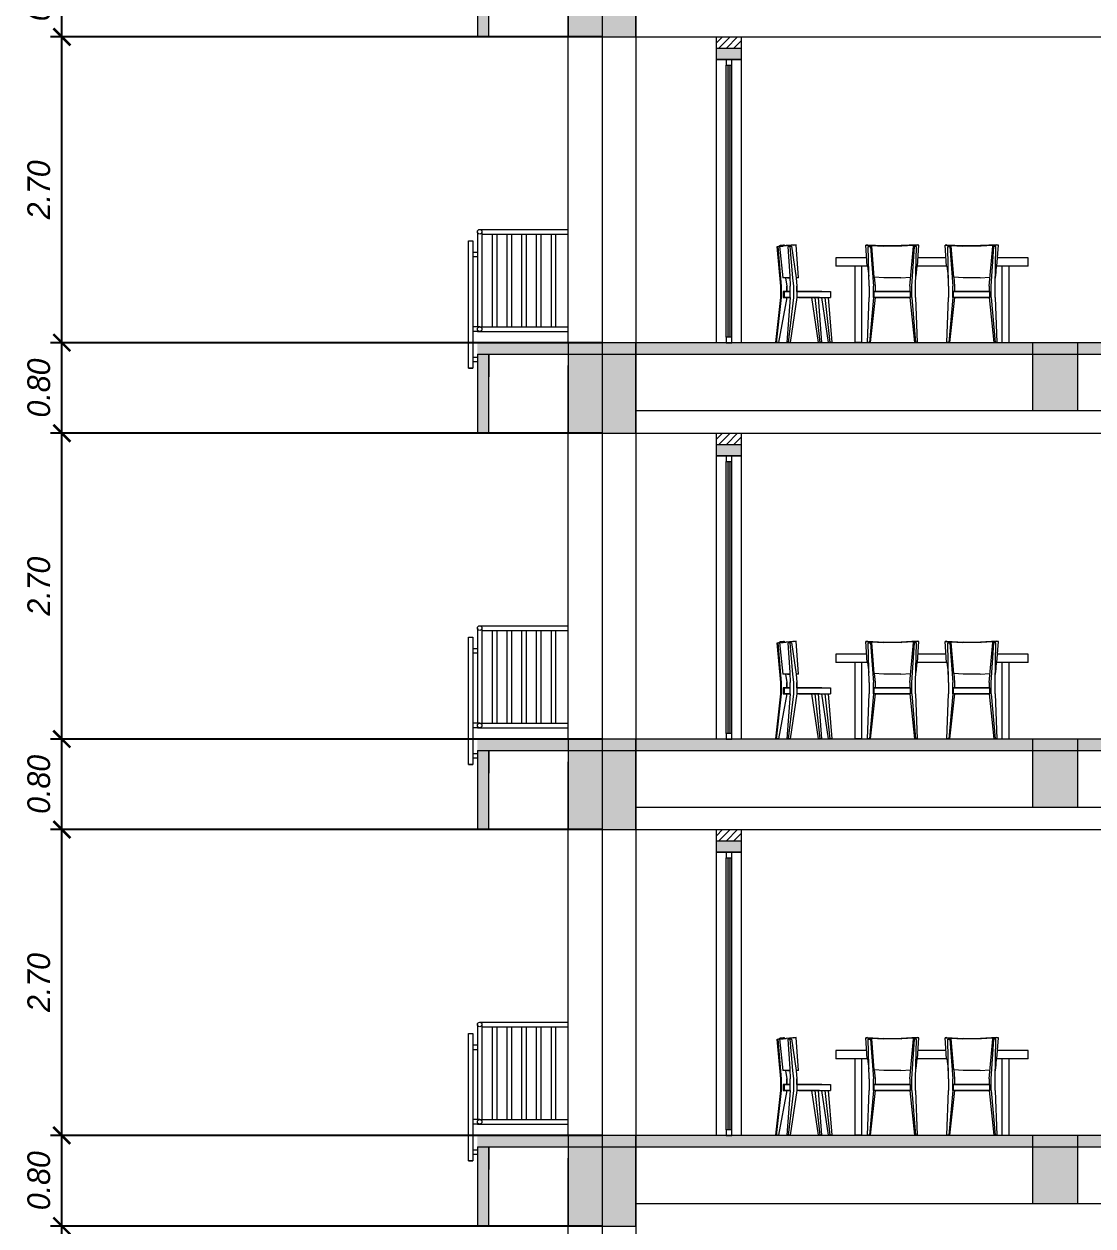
# Model space of a CAD drawing. Header units: millimetres. Extents: x 485872 to 486142, y -52344 to -52207.
# Drawn here: x 486053.66 to 486063.09, y -52324.68 to -52314.06 of the extents above; entities that cross this region are included whole.
import ezdxf

# ---------------------------------------------------------------- set-up
doc = ezdxf.new("R2010")
doc.units = ezdxf.units.MM
doc.header["$LTSCALE"] = 15
doc.header["$PDMODE"] = 2
doc.header["$PDSIZE"] = -10
doc.linetypes.add('DASHDOTX2', pattern=[50.8, 25.4, -12.7, 0, -12.7])
doc.layers.add('Akira01', color=7, linetype='Continuous')
doc.styles.get("Standard").update_dxf_attribs({"font": ''})
doc.styles.get('Standard').set_extended_font_data('Flux Architect', italic=True)
doc.dimstyles.get("Standard").update_dxf_attribs({"dimtxt": 0.2, "dimasz": 0.15, "dimexe": 0.1, "dimexo": 0.3, "dimgap": 0.1, "dimtad": 1, "dimzin": 0, "dimdsep": 46, "dimtxsty": 'Standard', "dimblk": 'ARCHTICK', "dimcen": 0.09, "dimdle": 0.1, "dimclrd": 4, "dimclrt": 2, "dimadec": 0, "dimazin": 0, "dimtfac": 1, "dimtofl": 0, "dimtmove": 0, "dimatfit": 3, "dimfxl": 1, "dimtfillclr": 1, "dimtolj": 1, "dimtzin": 0, "dimarcsym": 1})

# ---------------------------------------------------------------- blocks, each defined once
blk = doc.blocks.new('dinning table')
at = {"linetype": 'Continuous', "lineweight": 13}
for points in [[(660952, -67087), (660922, -67087)], [(661041, -67087), (661011, -67087)], [(661307, -67087), (661247, -67087)], [(662547, -67087), (662607, -67087)]]:
    blk.add_lwpolyline(points, dxfattribs=at)
at = {"layer": 'Akira01', "lineweight": 13}
for p, q in [((660573, -66234), (660588, -66227)), ((660588, -66227), (660617, -66223)), ((660603, -66231), (660617, -66223)), ((660703, -66227), (660614, -66234)), ((660617, -66223), (660621, -66223)), ((660621, -66223), (660621, -66231)), ((660726, -66223), (660640, -66231)), ((660703, -66227), (660726, -66223)), ((660748, -66514), (660726, -66223)), ((661357, -66223), (661342, -66227)), ((661342, -66227), (661495, -66234)), ((661355, -66413), (661342, -66227)), ((661357, -66223), (661502, -66231)), ((661651, -66231), (661793, -66223)), ((661797, -66223), (661655, -66231)), ((661811, -66227), (661659, -66234)), ((661793, -66223), (661793, -66223)), ((661811, -66227), (661797, -66223)), ((661798, -66413), (661811, -66227)), ((662058, -66223), (662043, -66227)), ((662043, -66227), (662196, -66234)), ((662056, -66413), (662043, -66227)), ((662058, -66223), (662203, -66231)), ((662352, -66231), (662494, -66223)), ((662498, -66223), (662356, -66231)), ((662513, -66227), (662360, -66234)), ((662494, -66223), (662494, -66223)), ((662513, -66227), (662498, -66223)), ((662499, -66413), (662513, -66227)), ((660561, -66238), (660573, -66234)), ((660591, -66589), (660561, -66238)), ((660561, -66238), (660568, -66238)), ((660568, -66238), (660579, -66234)), ((660598, -66589), (660568, -66238)), ((660573, -66234), (660614, -66234)), ((660579, -66234), (660611, -66514)), ((660603, -66231), (660640, -66231)), ((660655, -66238), (660670, -66234)), ((660655, -66238), (660670, -66499)), ((660670, -66238), (660655, -66238)), ((660670, -66234), (660685, -66234)), ((660670, -66238), (660685, -66234)), ((660670, -66238), (660696, -66514)), ((660685, -66234), (660726, -66514)), ((661375, -66234), (661364, -66238)), ((661364, -66238), (661383, -66238)), ((661371, -66589), (661364, -66238)), ((661394, -66234), (661375, -66234)), ((661383, -66238), (661394, -66234)), ((661383, -66238), (661409, -66589)), ((661417, -66510), (661394, -66234)), ((661502, -66231), (661495, -66234)), ((661659, -66234), (661495, -66234)), ((661502, -66231), (661655, -66231)), ((661655, -66231), (661659, -66234)), ((661730, -66589), (661763, -66234)), ((661748, -66589), (661771, -66238)), ((661763, -66234), (661771, -66238)), ((661782, -66234), (661763, -66234)), ((661789, -66238), (661771, -66238)), ((661789, -66238), (661782, -66234)), ((661782, -66589), (661789, -66238)), ((662076, -66234), (662065, -66238)), ((662065, -66238), (662084, -66238)), ((662073, -66589), (662065, -66238)), ((662095, -66234), (662076, -66234)), ((662084, -66238), (662095, -66234)), ((662084, -66238), (662110, -66589)), ((662118, -66510), (662095, -66234)), ((662203, -66231), (662196, -66234)), ((662360, -66234), (662196, -66234)), ((662203, -66231), (662356, -66231)), ((662356, -66231), (662360, -66234)), ((662431, -66589), (662464, -66234)), ((662449, -66589), (662472, -66238)), ((662464, -66234), (662472, -66238)), ((662483, -66234), (662464, -66234)), ((662490, -66238), (662472, -66238)), ((662490, -66238), (662483, -66234)), ((662483, -66589), (662490, -66238)), ((661078, -66337), (661078, -66412)), ((661349, -66337), (661078, -66337)), ((661355, -66412), (661078, -66412)), ((661247, -67087), (661247, -66412)), ((661307, -67087), (661307, -66412)), ((661357, -66413), (661368, -66499)), ((661793, -66413), (661785, -66499)), ((662056, -66412), (661798, -66412)), ((662051, -66337), (661804, -66337)), ((662058, -66413), (662069, -66499)), ((662494, -66413), (662487, -66499)), ((662777, -66412), (662500, -66412)), ((662777, -66337), (662505, -66337)), ((662547, -67087), (662547, -66412)), ((662607, -67087), (662607, -66412)), ((662777, -66412), (662777, -66337)), ((660647, -66514), (660611, -66514)), ((660632, -66514), (660644, -66589)), ((660632, -66514), (660644, -66589)), ((660651, -66514), (660647, -66514)), ((660670, -66514), (660647, -66514)), ((660655, -66514), (660651, -66514)), ((660651, -66514), (660670, -66514)), ((660670, -66499), (660673, -66589)), ((660696, -66514), (660703, -66589)), ((660726, -66514), (660733, -66589)), ((660748, -66514), (660726, -66514)), ((661368, -66518), (661368, -66499)), ((661502, -66514), (661417, -66510)), ((661427, -66589), (661420, -66510)), ((661651, -66514), (661502, -66514)), ((661651, -66514), (661737, -66510)), ((661785, -66518), (661785, -66499)), ((661785, -66510), (661786, -66510)), ((662069, -66518), (662069, -66499)), ((662203, -66514), (662118, -66510)), ((662129, -66589), (662121, -66510)), ((662352, -66514), (662203, -66514)), ((662352, -66514), (662438, -66510)), ((662487, -66518), (662487, -66499)), ((662487, -66510), (662487, -66510)), ((660591, -66690), (660591, -66589)), ((660598, -66690), (660598, -66589)), ((660647, -66637), (660614, -66637)), ((660614, -66637), (660647, -66637)), ((660614, -66637), (660614, -66690)), ((660620, -66637), (660620, -66690)), ((660644, -66589), (660643, -66589)), ((660644, -66589), (660644, -66637)), ((660644, -66637), (660644, -66589)), ((660673, -66637), (660647, -66637)), ((660647, -66637), (660673, -66637)), ((660673, -66690), (660673, -66589)), ((660703, -66589), (660703, -66690)), ((660733, -66637), (660733, -66589)), ((660733, -66589), (660733, -66690)), ((660752, -66637), (660733, -66637)), ((660733, -66637), (660752, -66637)), ((660955, -66637), (660752, -66637)), ((660752, -66637), (661030, -66637)), ((661030, -66637), (661030, -66690)), ((661371, -66589), (661371, -66690)), ((661371, -66637), (661371, -66690)), ((661371, -66637), (661372, -66637)), ((661409, -66690), (661409, -66589)), ((661409, -66589), (661409, -66589)), ((661416, -66690), (661416, -66637)), ((661424, -66637), (661416, -66637)), ((661416, -66637), (661424, -66637)), ((661502, -66637), (661424, -66637)), ((661424, -66637), (661502, -66637)), ((661427, -66637), (661427, -66589)), ((661651, -66637), (661502, -66637)), ((661502, -66637), (661651, -66637)), ((661730, -66637), (661651, -66637)), ((661651, -66637), (661730, -66637)), ((661730, -66589), (661730, -66637)), ((661737, -66637), (661730, -66637)), ((661737, -66637), (661730, -66637)), ((661737, -66690), (661737, -66637)), ((661748, -66690), (661748, -66589)), ((661782, -66690), (661782, -66589)), ((662073, -66589), (662073, -66690)), ((662073, -66637), (662073, -66690)), ((662073, -66637), (662073, -66637)), ((662110, -66690), (662110, -66589)), ((662110, -66589), (662110, -66589)), ((662117, -66690), (662117, -66637)), ((662125, -66637), (662117, -66637)), ((662117, -66637), (662125, -66637)), ((662203, -66637), (662125, -66637)), ((662125, -66637), (662203, -66637)), ((662129, -66637), (662129, -66589)), ((662352, -66637), (662203, -66637)), ((662203, -66637), (662352, -66637)), ((662431, -66637), (662352, -66637)), ((662352, -66637), (662431, -66637)), ((662431, -66589), (662431, -66637)), ((662438, -66637), (662431, -66637)), ((662438, -66637), (662431, -66637)), ((662438, -66690), (662438, -66637)), ((662449, -66690), (662449, -66589)), ((662483, -66690), (662483, -66589)), ((660547, -67087), (660591, -66690)), ((660554, -67088), (660598, -66690)), ((660644, -66690), (660571, -67087)), ((660647, -66690), (660614, -66690)), ((660614, -66690), (660647, -66690)), ((660620, -66690), (660620, -66690)), ((660673, -66690), (660644, -67087)), ((660673, -66690), (660647, -66690)), ((660647, -66690), (660673, -66690)), ((660703, -66690), (660658, -67087)), ((660733, -66690), (660673, -67087)), ((660752, -66690), (660733, -66690)), ((660752, -66690), (660733, -66690)), ((660933, -66690), (660752, -66690)), ((660752, -66690), (661030, -66690)), ((660862, -66690), (660922, -67087)), ((660892, -66690), (660937, -67087)), ((660922, -66690), (660952, -67087)), ((660951, -66690), (661011, -67087)), ((660981, -66690), (661026, -67087)), ((661011, -66690), (661041, -67087)), ((661357, -67087), (661371, -66690)), ((661371, -66690), (661372, -66690)), ((661409, -66690), (661375, -67087)), ((661383, -67087), (661427, -66690)), ((661424, -66690), (661416, -66690)), ((661502, -66690), (661424, -66690)), ((661424, -66690), (661502, -66690)), ((661651, -66690), (661502, -66690)), ((661502, -66690), (661651, -66690)), ((661730, -66690), (661651, -66690)), ((661651, -66690), (661730, -66690)), ((661730, -66690), (661771, -67087)), ((661737, -66690), (661730, -66690)), ((661748, -66690), (661782, -67087)), ((661782, -66690), (661797, -67087)), ((662058, -67087), (662073, -66690)), ((662073, -66690), (662073, -66690)), ((662110, -66690), (662076, -67087)), ((662084, -67087), (662129, -66690)), ((662125, -66690), (662117, -66690)), ((662203, -66690), (662125, -66690)), ((662125, -66690), (662203, -66690)), ((662352, -66690), (662203, -66690)), ((662203, -66690), (662352, -66690)), ((662431, -66690), (662352, -66690)), ((662352, -66690), (662431, -66690)), ((662431, -66690), (662472, -67087)), ((662438, -66690), (662431, -66690)), ((662449, -66690), (662483, -67087)), ((662483, -66690), (662498, -67087)), ((660547, -67087), (660565, -67087)), ((660565, -67087), (660547, -67087)), ((660565, -67087), (660569, -67087)), ((660565, -67087), (660569, -67087)), ((660569, -67087), (660573, -67087)), ((660573, -67087), (660569, -67087)), ((660658, -67087), (660644, -67087)), ((660658, -67087), (660644, -67087)), ((660658, -67087), (660673, -67087)), ((660673, -67087), (660658, -67087)), ((660673, -67087), (660673, -67087)), ((660673, -67087), (660673, -67087)), ((661375, -67087), (661357, -67087)), ((661357, -67087), (661375, -67087)), ((661375, -67087), (661383, -67087)), ((661375, -67087), (661375, -67087)), ((661375, -67087), (661383, -67087)), ((661782, -67087), (661771, -67087)), ((661782, -67087), (661771, -67087)), ((661782, -67087), (661797, -67087)), ((661797, -67087), (661782, -67087)), ((662076, -67087), (662058, -67087)), ((662058, -67087), (662076, -67087)), ((662076, -67087), (662084, -67087)), ((662076, -67087), (662076, -67087)), ((662076, -67087), (662084, -67087)), ((662483, -67087), (662472, -67087)), ((662483, -67087), (662472, -67087)), ((662483, -67087), (662498, -67087)), ((662498, -67087), (662483, -67087))]:
    blk.add_line(p, q, dxfattribs=at)
blk = doc.blocks.new('_ArchTick')
at = {"color": 0, "const_width": 0.15}
blk.add_lwpolyline([(-0.5, -0.5), (0.5, 0.5)], dxfattribs=at)
blk = doc.blocks.new('*D155')
at = {"color": 4, "linetype": 'Continuous', "lineweight": -2, "transparency": 16777216}
blk.add_line((486053.991, -52327.477), (486053.991, -52324.577), dxfattribs=at)
at = {"color": 0, "linetype": 'Continuous', "lineweight": -2, "transparency": 16777216}
for p, q in [((486058.76, -52324.677), (486053.891, -52324.677)), ((486058.76, -52327.377), (486053.891, -52327.377))]:
    blk.add_line(p, q, dxfattribs=at)
at = {"layer": 'Defpoints', "color": 0, "linetype": 'Continuous', "lineweight": 13, "transparency": 16777216}
for p in [(486053.991, -52324.677), (486059.06, -52324.677), (486059.06, -52327.377)]:
    blk.add_point(p, dxfattribs=at)
at = {"color": 4, "linetype": 'Continuous', "lineweight": -2, "transparency": 16777216, "xscale": 0.15, "yscale": 0.15, "zscale": 0.15}
for p, rotation in [((486053.991, -52324.677), 90), ((486053.991, -52327.377), 270)]:
    blk.add_blockref('_ArchTick', p, dxfattribs=dict(at, rotation=rotation))
at = {"color": 2, "linetype": 'Continuous', "lineweight": 13, "transparency": 16777216, "insert": (486053.788, -52326.027), "char_height": 0.2, "attachment_point": 5, "rotation": 90}
blk.add_mtext('\\A1;2.70', dxfattribs=at)
blk = doc.blocks.new('*D156')
at = {"color": 0, "linetype": 'Continuous', "lineweight": -2, "transparency": 16777216}
for p, q in [((486058.76, -52323.877), (486053.891, -52323.877)), ((486058.76, -52324.677), (486053.891, -52324.677))]:
    blk.add_line(p, q, dxfattribs=at)
at = {"color": 4, "linetype": 'Continuous', "lineweight": -2, "transparency": 16777216}
blk.add_line((486053.991, -52324.777), (486053.991, -52323.777), dxfattribs=at)
at = {"layer": 'Defpoints', "color": 0, "linetype": 'Continuous', "lineweight": 13, "transparency": 16777216}
for p in [(486053.991, -52323.877), (486059.06, -52323.877), (486059.06, -52324.677)]:
    blk.add_point(p, dxfattribs=at)
at = {"color": 4, "linetype": 'Continuous', "lineweight": -2, "transparency": 16777216, "xscale": 0.15, "yscale": 0.15, "zscale": 0.15}
for p, rotation in [((486053.991, -52323.877), 90), ((486053.991, -52324.677), 270)]:
    blk.add_blockref('_ArchTick', p, dxfattribs=dict(at, rotation=rotation))
at = {"color": 2, "linetype": 'Continuous', "lineweight": 13, "transparency": 16777216, "insert": (486053.788, -52324.277), "char_height": 0.2, "attachment_point": 5, "rotation": 90}
blk.add_mtext('\\A1;0.80', dxfattribs=at)
blk = doc.blocks.new('*D157')
at = {"color": 4, "linetype": 'Continuous', "lineweight": -2, "transparency": 16777216}
blk.add_line((486053.991, -52323.977), (486053.991, -52321.077), dxfattribs=at)
at = {"color": 0, "linetype": 'Continuous', "lineweight": -2, "transparency": 16777216}
for p, q in [((486058.76, -52321.177), (486053.891, -52321.177)), ((486058.76, -52323.877), (486053.891, -52323.877))]:
    blk.add_line(p, q, dxfattribs=at)
at = {"layer": 'Defpoints', "color": 0, "linetype": 'Continuous', "lineweight": 13, "transparency": 16777216}
for p in [(486053.991, -52321.177), (486059.06, -52321.177), (486059.06, -52323.877)]:
    blk.add_point(p, dxfattribs=at)
at = {"color": 4, "linetype": 'Continuous', "lineweight": -2, "transparency": 16777216, "xscale": 0.15, "yscale": 0.15, "zscale": 0.15}
for p, rotation in [((486053.991, -52321.177), 90), ((486053.991, -52323.877), 270)]:
    blk.add_blockref('_ArchTick', p, dxfattribs=dict(at, rotation=rotation))
at = {"color": 2, "linetype": 'Continuous', "lineweight": 13, "transparency": 16777216, "insert": (486053.788, -52322.527), "char_height": 0.2, "attachment_point": 5, "rotation": 90}
blk.add_mtext('\\A1;2.70', dxfattribs=at)
blk = doc.blocks.new('*D158')
at = {"color": 0, "linetype": 'Continuous', "lineweight": -2, "transparency": 16777216}
for p, q in [((486058.76, -52320.377), (486053.891, -52320.377)), ((486058.76, -52321.177), (486053.891, -52321.177))]:
    blk.add_line(p, q, dxfattribs=at)
at = {"color": 4, "linetype": 'Continuous', "lineweight": -2, "transparency": 16777216}
blk.add_line((486053.991, -52321.277), (486053.991, -52320.277), dxfattribs=at)
at = {"layer": 'Defpoints', "color": 0, "linetype": 'Continuous', "lineweight": 13, "transparency": 16777216}
for p in [(486053.991, -52320.377), (486059.06, -52320.377), (486059.06, -52321.177)]:
    blk.add_point(p, dxfattribs=at)
at = {"color": 4, "linetype": 'Continuous', "lineweight": -2, "transparency": 16777216, "xscale": 0.15, "yscale": 0.15, "zscale": 0.15}
for p, rotation in [((486053.991, -52320.377), 90), ((486053.991, -52321.177), 270)]:
    blk.add_blockref('_ArchTick', p, dxfattribs=dict(at, rotation=rotation))
at = {"color": 2, "linetype": 'Continuous', "lineweight": 13, "transparency": 16777216, "insert": (486053.788, -52320.777), "char_height": 0.2, "attachment_point": 5, "rotation": 90}
blk.add_mtext('\\A1;0.80', dxfattribs=at)
blk = doc.blocks.new('*D159')
at = {"color": 4, "linetype": 'Continuous', "lineweight": -2, "transparency": 16777216}
blk.add_line((486053.991, -52320.477), (486053.991, -52317.577), dxfattribs=at)
at = {"color": 0, "linetype": 'Continuous', "lineweight": -2, "transparency": 16777216}
for p, q in [((486058.76, -52317.677), (486053.891, -52317.677)), ((486058.76, -52320.377), (486053.891, -52320.377))]:
    blk.add_line(p, q, dxfattribs=at)
at = {"layer": 'Defpoints', "color": 0, "linetype": 'Continuous', "lineweight": 13, "transparency": 16777216}
for p in [(486053.991, -52317.677), (486059.06, -52317.677), (486059.06, -52320.377)]:
    blk.add_point(p, dxfattribs=at)
at = {"color": 4, "linetype": 'Continuous', "lineweight": -2, "transparency": 16777216, "xscale": 0.15, "yscale": 0.15, "zscale": 0.15}
for p, rotation in [((486053.991, -52317.677), 90), ((486053.991, -52320.377), 270)]:
    blk.add_blockref('_ArchTick', p, dxfattribs=dict(at, rotation=rotation))
at = {"color": 2, "linetype": 'Continuous', "lineweight": 13, "transparency": 16777216, "insert": (486053.788, -52319.027), "char_height": 0.2, "attachment_point": 5, "rotation": 90}
blk.add_mtext('\\A1;2.70', dxfattribs=at)
blk = doc.blocks.new('*D160')
at = {"color": 4, "linetype": 'Continuous', "lineweight": -2, "transparency": 16777216}
blk.add_line((486053.991, -52317.777), (486053.991, -52316.777), dxfattribs=at)
at = {"color": 0, "linetype": 'Continuous', "lineweight": -2, "transparency": 16777216}
for p, q in [((486058.76, -52316.877), (486053.891, -52316.877)), ((486058.76, -52317.677), (486053.891, -52317.677))]:
    blk.add_line(p, q, dxfattribs=at)
at = {"layer": 'Defpoints', "color": 0, "linetype": 'Continuous', "lineweight": 13, "transparency": 16777216}
for p in [(486053.991, -52316.877), (486059.06, -52316.877), (486059.06, -52317.677)]:
    blk.add_point(p, dxfattribs=at)
at = {"color": 4, "linetype": 'Continuous', "lineweight": -2, "transparency": 16777216, "xscale": 0.15, "yscale": 0.15, "zscale": 0.15}
for p, rotation in [((486053.991, -52316.877), 90), ((486053.991, -52317.677), 270)]:
    blk.add_blockref('_ArchTick', p, dxfattribs=dict(at, rotation=rotation))
at = {"color": 2, "linetype": 'Continuous', "lineweight": 13, "transparency": 16777216, "insert": (486053.788, -52317.277), "char_height": 0.2, "attachment_point": 5, "rotation": 90}
blk.add_mtext('\\A1;0.80', dxfattribs=at)
blk = doc.blocks.new('*D161')
at = {"color": 4, "linetype": 'Continuous', "lineweight": -2, "transparency": 16777216}
blk.add_line((486053.991, -52316.977), (486053.991, -52314.077), dxfattribs=at)
at = {"color": 0, "linetype": 'Continuous', "lineweight": -2, "transparency": 16777216}
for p, q in [((486058.76, -52314.177), (486053.891, -52314.177)), ((486058.76, -52316.877), (486053.891, -52316.877))]:
    blk.add_line(p, q, dxfattribs=at)
at = {"layer": 'Defpoints', "color": 0, "linetype": 'Continuous', "lineweight": 13, "transparency": 16777216}
for p in [(486053.991, -52314.177), (486059.06, -52314.177), (486059.06, -52316.877)]:
    blk.add_point(p, dxfattribs=at)
at = {"color": 4, "linetype": 'Continuous', "lineweight": -2, "transparency": 16777216, "xscale": 0.15, "yscale": 0.15, "zscale": 0.15}
for p, rotation in [((486053.991, -52314.177), 90), ((486053.991, -52316.877), 270)]:
    blk.add_blockref('_ArchTick', p, dxfattribs=dict(at, rotation=rotation))
at = {"color": 2, "linetype": 'Continuous', "lineweight": 13, "transparency": 16777216, "insert": (486053.788, -52315.527), "char_height": 0.2, "attachment_point": 5, "rotation": 90}
blk.add_mtext('\\A1;2.70', dxfattribs=at)
blk = doc.blocks.new('*D162')
at = {"color": 4, "linetype": 'Continuous', "lineweight": -2, "transparency": 16777216}
blk.add_line((486053.991, -52314.277), (486053.991, -52313.277), dxfattribs=at)
at = {"color": 0, "linetype": 'Continuous', "lineweight": -2, "transparency": 16777216}
for p, q in [((486058.76, -52313.377), (486053.891, -52313.377)), ((486058.76, -52314.177), (486053.891, -52314.177))]:
    blk.add_line(p, q, dxfattribs=at)
at = {"layer": 'Defpoints', "color": 0, "linetype": 'Continuous', "lineweight": 13, "transparency": 16777216}
for p in [(486053.991, -52313.377), (486059.06, -52313.377), (486059.06, -52314.177)]:
    blk.add_point(p, dxfattribs=at)
at = {"color": 4, "linetype": 'Continuous', "lineweight": -2, "transparency": 16777216, "xscale": 0.15, "yscale": 0.15, "zscale": 0.15}
for p, rotation in [((486053.991, -52313.377), 90), ((486053.991, -52314.177), 270)]:
    blk.add_blockref('_ArchTick', p, dxfattribs=dict(at, rotation=rotation))
at = {"color": 2, "linetype": 'Continuous', "lineweight": 13, "transparency": 16777216, "insert": (486053.788, -52313.777), "char_height": 0.2, "attachment_point": 5, "rotation": 90}
blk.add_mtext('\\A1;0.80', dxfattribs=at)

msp = doc.modelspace()

# ---------------------------------------------------------------- hatches: boundary and pattern name
at = {"linetype": 'Continuous', "lineweight": 13}
h = msp.add_hatch(color=256, dxfattribs=at)
h.dxf.hatch_style = 1
h.paths.add_polyline_path([(486057.76, -52313.477), (486057.66, -52313.477), (486057.66, -52314.177), (486057.76, -52314.177)])
h = msp.add_hatch(color=256, dxfattribs=at)
h.dxf.hatch_style = 1
h.paths.add_polyline_path([(486058.46, -52314.177), (486059.06, -52314.177), (486059.06, -52313.377), (486058.46, -52313.377)])
at = {"linetype": 'Continuous', "lineweight": 13, "true_color": 0xb64b2b}
h = msp.add_hatch(dxfattribs=at)
h.set_pattern_fill('ANSI31', color=15, scale=0.015)
h.set_pattern_definition([(45, (485401.173374, -52315.337264), (-0.0336759605, 0.0336759605), [])])
h.paths.add_polyline_path([(486059.99, -52314.177), (486059.77, -52314.177), (486059.77, -52314.277), (486059.99, -52314.277)])
at = {"linetype": 'Continuous', "lineweight": 13}
h = msp.add_hatch(color=256, dxfattribs=at)
h.dxf.hatch_style = 1
h.paths.add_polyline_path([(486059.99, -52314.277), (486059.77, -52314.277), (486059.77, -52314.377), (486059.99, -52314.377)])
h = msp.add_hatch(color=153, dxfattribs=at)
h.dxf.hatch_style = 1
h.paths.add_polyline_path([(486059.873, -52314.427), (486059.888, -52314.427), (486059.888, -52316.827), (486059.873, -52316.827)])
h = msp.add_hatch(color=256, dxfattribs=at)
h.dxf.hatch_style = 1
h.paths.add_polyline_path([(486058.46, -52316.877), (486057.66, -52316.877), (486057.66, -52316.977), (486058.46, -52316.977)])
h.paths.add_polyline_path([(486067.98, -52316.977), (486067.98, -52316.877), (486059.06, -52316.877), (486059.06, -52316.977)])
h = msp.add_hatch(color=256, dxfattribs=at)
h.dxf.hatch_style = 1
h.paths.add_polyline_path([(486057.76, -52316.977), (486057.66, -52316.977), (486057.66, -52317.177), (486057.76, -52317.177)])
h = msp.add_hatch(color=256, dxfattribs=at)
h.dxf.hatch_style = 1
h.paths.add_polyline_path([(486057.76, -52316.977), (486057.66, -52316.977), (486057.66, -52317.677), (486057.76, -52317.677)])
h = msp.add_hatch(color=256, dxfattribs=at)
h.dxf.hatch_style = 1
h.paths.add_polyline_path([(486058.46, -52317.677), (486059.06, -52317.677), (486059.06, -52316.877), (486058.46, -52316.877)])
h = msp.add_hatch(color=256, dxfattribs=at)
h.dxf.hatch_style = 1
h.paths.add_polyline_path([(486062.56, -52317.477), (486062.96, -52317.477), (486062.96, -52316.877), (486062.56, -52316.877)])
at = {"linetype": 'Continuous', "lineweight": 13, "true_color": 0xb64b2b}
h = msp.add_hatch(dxfattribs=at)
h.set_pattern_fill('ANSI31', color=15, scale=0.015)
h.set_pattern_definition([(45, (485401.173374, -52318.837264), (-0.0336759605, 0.0336759605), [])])
h.paths.add_polyline_path([(486059.99, -52317.677), (486059.77, -52317.677), (486059.77, -52317.777), (486059.99, -52317.777)])
at = {"linetype": 'Continuous', "lineweight": 13}
h = msp.add_hatch(color=256, dxfattribs=at)
h.dxf.hatch_style = 1
h.paths.add_polyline_path([(486059.99, -52317.777), (486059.77, -52317.777), (486059.77, -52317.877), (486059.99, -52317.877)])
h = msp.add_hatch(color=153, dxfattribs=at)
h.dxf.hatch_style = 1
h.paths.add_polyline_path([(486059.873, -52317.927), (486059.888, -52317.927), (486059.888, -52320.327), (486059.873, -52320.327)])
h = msp.add_hatch(color=256, dxfattribs=at)
h.dxf.hatch_style = 1
h.paths.add_polyline_path([(486058.46, -52320.377), (486057.66, -52320.377), (486057.66, -52320.477), (486058.46, -52320.477)])
h.paths.add_polyline_path([(486067.98, -52320.477), (486067.98, -52320.377), (486059.06, -52320.377), (486059.06, -52320.477)])
h = msp.add_hatch(color=256, dxfattribs=at)
h.dxf.hatch_style = 1
h.paths.add_polyline_path([(486058.46, -52321.177), (486059.06, -52321.177), (486059.06, -52320.377), (486058.46, -52320.377)])
h = msp.add_hatch(color=256, dxfattribs=at)
h.dxf.hatch_style = 1
h.paths.add_polyline_path([(486062.56, -52320.977), (486062.96, -52320.977), (486062.96, -52320.377), (486062.56, -52320.377)])
h = msp.add_hatch(color=256, dxfattribs=at)
h.dxf.hatch_style = 1
h.paths.add_polyline_path([(486057.76, -52320.477), (486057.66, -52320.477), (486057.66, -52320.677), (486057.76, -52320.677)])
h = msp.add_hatch(color=256, dxfattribs=at)
h.dxf.hatch_style = 1
h.paths.add_polyline_path([(486057.76, -52320.477), (486057.66, -52320.477), (486057.66, -52321.177), (486057.76, -52321.177)])
at = {"linetype": 'Continuous', "lineweight": 13, "true_color": 0xb64b2b}
h = msp.add_hatch(dxfattribs=at)
h.set_pattern_fill('ANSI31', color=15, scale=0.015)
h.set_pattern_definition([(45, (485401.173374, -52322.337264), (-0.0336759605, 0.0336759605), [])])
h.paths.add_polyline_path([(486059.99, -52321.177), (486059.77, -52321.177), (486059.77, -52321.277), (486059.99, -52321.277)])
at = {"linetype": 'Continuous', "lineweight": 13}
h = msp.add_hatch(color=256, dxfattribs=at)
h.dxf.hatch_style = 1
h.paths.add_polyline_path([(486059.99, -52321.277), (486059.77, -52321.277), (486059.77, -52321.377), (486059.99, -52321.377)])
h = msp.add_hatch(color=153, dxfattribs=at)
h.dxf.hatch_style = 1
h.paths.add_polyline_path([(486059.873, -52321.427), (486059.888, -52321.427), (486059.888, -52323.827), (486059.873, -52323.827)])
h = msp.add_hatch(color=256, dxfattribs=at)
h.dxf.hatch_style = 1
h.paths.add_polyline_path([(486058.46, -52323.877), (486057.66, -52323.877), (486057.66, -52323.977), (486058.46, -52323.977)])
h.paths.add_polyline_path([(486067.98, -52323.977), (486067.98, -52323.877), (486059.06, -52323.877), (486059.06, -52323.977)])
h = msp.add_hatch(color=256, dxfattribs=at)
h.dxf.hatch_style = 1
h.paths.add_polyline_path([(486058.46, -52324.677), (486059.06, -52324.677), (486059.06, -52323.877), (486058.46, -52323.877)])
h = msp.add_hatch(color=256, dxfattribs=at)
h.dxf.hatch_style = 1
h.paths.add_polyline_path([(486062.56, -52324.477), (486062.96, -52324.477), (486062.96, -52323.877), (486062.56, -52323.877)])
h = msp.add_hatch(color=256, dxfattribs=at)
h.dxf.hatch_style = 1
h.paths.add_polyline_path([(486057.76, -52323.977), (486057.66, -52323.977), (486057.66, -52324.177), (486057.76, -52324.177)])
h = msp.add_hatch(color=256, dxfattribs=at)
h.dxf.hatch_style = 1
h.paths.add_polyline_path([(486057.76, -52323.977), (486057.66, -52323.977), (486057.66, -52324.677), (486057.76, -52324.677)])

# ---------------------------------------------------------------- linework, layer by layer
at = {"color": 6, "linetype": 'DASHDOTX2', "lineweight": 13}
msp.add_line((486058.76, -52306.377), (486058.76, -52330.977), dxfattribs=at)
at = {"linetype": 'Continuous', "lineweight": 13}
for points in [[(486059.06, -52306.877), (486059.06, -52330.977)], [(486057.66, -52313.477), (486057.66, -52314.177), (486057.76, -52314.177), (486057.76, -52313.477)], [(486058.46, -52316.877), (486058.46, -52313.577)], [(486059.06, -52314.177), (486066.46, -52314.177)], [(486059.99, -52314.177), (486059.99, -52316.877), (486059.77, -52316.877), (486059.77, -52314.177)], [(486059.99, -52314.377), (486059.77, -52314.377), (486059.77, -52314.277), (486059.99, -52314.277), (486059.99, -52314.377)], [(486059.77, -52314.377), (486059.99, -52314.377)], [(486059.855, -52316.827), (486059.855, -52314.427)], [(486059.905, -52316.827), (486059.905, -52314.427)], [(486057.66, -52316.977), (486068.08, -52316.977)], [(486057.66, -52316.977), (486057.66, -52317.677), (486057.76, -52317.677), (486057.76, -52316.977)], [(486057.76, -52316.977), (486057.76, -52317.177)], [(486068.08, -52316.877), (486058.46, -52316.877)], [(486058.46, -52320.377), (486058.46, -52317.077)], [(486059.06, -52317.477), (486066.46, -52317.477)], [(486059.06, -52317.677), (486066.46, -52317.677)], [(486059.99, -52317.677), (486059.99, -52320.377), (486059.77, -52320.377), (486059.77, -52317.677)], [(486059.99, -52317.877), (486059.77, -52317.877), (486059.77, -52317.777), (486059.99, -52317.777), (486059.99, -52317.877)], [(486059.77, -52317.877), (486059.99, -52317.877)], [(486059.855, -52320.327), (486059.855, -52317.927)], [(486059.905, -52320.327), (486059.905, -52317.927)], [(486068.08, -52320.377), (486058.46, -52320.377)], [(486057.66, -52320.477), (486068.08, -52320.477)], [(486057.66, -52320.477), (486057.66, -52321.177), (486057.76, -52321.177), (486057.76, -52320.477)], [(486057.76, -52320.477), (486057.76, -52320.677)], [(486058.46, -52323.877), (486058.46, -52320.577)], [(486059.06, -52320.977), (486066.46, -52320.977)], [(486059.06, -52321.177), (486066.46, -52321.177)], [(486059.99, -52321.177), (486059.99, -52323.877), (486059.77, -52323.877), (486059.77, -52321.177)], [(486059.99, -52321.377), (486059.77, -52321.377), (486059.77, -52321.277), (486059.99, -52321.277), (486059.99, -52321.377)], [(486059.77, -52321.377), (486059.99, -52321.377)], [(486059.855, -52323.827), (486059.855, -52321.427)], [(486059.905, -52323.827), (486059.905, -52321.427)], [(486068.08, -52323.877), (486058.46, -52323.877)], [(486057.66, -52323.977), (486068.08, -52323.977)], [(486057.66, -52323.977), (486057.66, -52324.677), (486057.76, -52324.677), (486057.76, -52323.977)], [(486057.76, -52323.977), (486057.76, -52324.177)], [(486058.46, -52327.377), (486058.46, -52324.077)], [(486059.06, -52324.477), (486066.46, -52324.477)]]:
    msp.add_lwpolyline(points, dxfattribs=at)
for points in [[(486058.46, -52314.177), (486059.06, -52314.177), (486059.06, -52313.377), (486058.46, -52313.377)], [(486059.855, -52314.427), (486059.905, -52314.427), (486059.905, -52314.377), (486059.855, -52314.377)], [(486059.855, -52316.877), (486059.905, -52316.877), (486059.905, -52316.827), (486059.855, -52316.827)], [(486058.46, -52317.677), (486059.06, -52317.677), (486059.06, -52316.877), (486058.46, -52316.877)], [(486062.56, -52317.477), (486062.96, -52317.477), (486062.96, -52316.877), (486062.56, -52316.877)], [(486059.855, -52317.927), (486059.905, -52317.927), (486059.905, -52317.877), (486059.855, -52317.877)], [(486058.46, -52321.177), (486059.06, -52321.177), (486059.06, -52320.377), (486058.46, -52320.377)], [(486059.855, -52320.377), (486059.905, -52320.377), (486059.905, -52320.327), (486059.855, -52320.327)], [(486062.56, -52320.977), (486062.96, -52320.977), (486062.96, -52320.377), (486062.56, -52320.377)], [(486059.855, -52321.427), (486059.905, -52321.427), (486059.905, -52321.377), (486059.855, -52321.377)], [(486058.46, -52324.677), (486059.06, -52324.677), (486059.06, -52323.877), (486058.46, -52323.877)], [(486059.855, -52323.877), (486059.905, -52323.877), (486059.905, -52323.827), (486059.855, -52323.827)], [(486062.56, -52324.477), (486062.96, -52324.477), (486062.96, -52323.877), (486062.56, -52323.877)]]:
    msp.add_lwpolyline(points, close=True, dxfattribs=at)
at = {"color": 153, "linetype": 'Continuous', "lineweight": 13}
for points in [[(486059.873, -52314.427), (486059.888, -52314.427), (486059.888, -52316.827), (486059.873, -52316.827)], [(486059.873, -52317.927), (486059.888, -52317.927), (486059.888, -52320.327), (486059.873, -52320.327)], [(486059.873, -52321.427), (486059.888, -52321.427), (486059.888, -52323.827), (486059.873, -52323.827)]]:
    msp.add_lwpolyline(points, close=True, dxfattribs=at)
at = {"linetype": 'Continuous', "lineweight": 5}
for points in [[(486057.66, -52315.897), (486057.66, -52316.737)], [(486057.68, -52315.877), (486058.46, -52315.877)], [(486057.7, -52315.897), (486057.7, -52316.737)], [(486057.7, -52315.917), (486058.46, -52315.917)], [(486057.79, -52315.917), (486057.79, -52316.737)], [(486057.83, -52315.917), (486057.83, -52316.737)], [(486057.92, -52315.917), (486057.92, -52316.737)], [(486057.96, -52315.917), (486057.96, -52316.737)], [(486058.05, -52315.917), (486058.05, -52316.737)], [(486058.09, -52315.917), (486058.09, -52316.737)], [(486058.18, -52315.917), (486058.18, -52316.737)], [(486058.22, -52315.917), (486058.22, -52316.737)], [(486058.31, -52315.917), (486058.31, -52316.737)], [(486058.35, -52315.917), (486058.35, -52316.737)], [(486057.58, -52315.977), (486057.62, -52315.977)], [(486057.62, -52316.077), (486057.66, -52316.077)], [(486057.62, -52316.117), (486057.66, -52316.117)], [(486057.68, -52316.737), (486057.62, -52316.737)], [(486057.68, -52316.737), (486058.46, -52316.737)], [(486057.66, -52316.777), (486057.62, -52316.777)], [(486057.66, -52316.777), (486058.46, -52316.777)], [(486058.46, -52316.877), (486057.66, -52316.877)], [(486058.46, -52316.877), (486058.46, -52316.877)], [(486058.46, -52316.977), (486058.46, -52317.077)], [(486057.66, -52317.007), (486057.62, -52317.007)], [(486057.66, -52317.047), (486057.62, -52317.047)], [(486057.58, -52317.102), (486057.62, -52317.102)], [(486057.66, -52319.397), (486057.66, -52320.237)], [(486057.68, -52319.377), (486058.46, -52319.377)], [(486057.7, -52319.397), (486057.7, -52320.237)], [(486057.7, -52319.417), (486058.46, -52319.417)], [(486057.79, -52319.417), (486057.79, -52320.237)], [(486057.83, -52319.417), (486057.83, -52320.237)], [(486057.92, -52319.417), (486057.92, -52320.237)], [(486057.96, -52319.417), (486057.96, -52320.237)], [(486058.05, -52319.417), (486058.05, -52320.237)], [(486058.09, -52319.417), (486058.09, -52320.237)], [(486058.18, -52319.417), (486058.18, -52320.237)], [(486058.22, -52319.417), (486058.22, -52320.237)], [(486058.31, -52319.417), (486058.31, -52320.237)], [(486058.35, -52319.417), (486058.35, -52320.237)], [(486057.58, -52319.477), (486057.62, -52319.477)], [(486057.62, -52319.577), (486057.66, -52319.577)], [(486057.62, -52319.617), (486057.66, -52319.617)], [(486057.68, -52320.237), (486057.62, -52320.237)], [(486057.68, -52320.237), (486058.46, -52320.237)], [(486057.66, -52320.277), (486057.62, -52320.277)], [(486057.66, -52320.277), (486058.46, -52320.277)], [(486058.46, -52320.377), (486057.66, -52320.377)], [(486058.46, -52320.377), (486058.46, -52320.377)], [(486058.46, -52320.477), (486058.46, -52320.577)], [(486057.66, -52320.507), (486057.62, -52320.507)], [(486057.66, -52320.547), (486057.62, -52320.547)], [(486057.58, -52320.602), (486057.62, -52320.602)], [(486057.66, -52322.897), (486057.66, -52323.737)], [(486057.68, -52322.877), (486058.46, -52322.877)], [(486057.7, -52322.897), (486057.7, -52323.737)], [(486057.7, -52322.917), (486058.46, -52322.917)], [(486057.79, -52322.917), (486057.79, -52323.737)], [(486057.83, -52322.917), (486057.83, -52323.737)], [(486057.92, -52322.917), (486057.92, -52323.737)], [(486057.96, -52322.917), (486057.96, -52323.737)], [(486058.05, -52322.917), (486058.05, -52323.737)], [(486058.09, -52322.917), (486058.09, -52323.737)], [(486058.18, -52322.917), (486058.18, -52323.737)], [(486058.22, -52322.917), (486058.22, -52323.737)], [(486058.31, -52322.917), (486058.31, -52323.737)], [(486058.35, -52322.917), (486058.35, -52323.737)], [(486057.58, -52322.977), (486057.62, -52322.977)], [(486057.62, -52323.077), (486057.66, -52323.077)], [(486057.62, -52323.117), (486057.66, -52323.117)], [(486057.68, -52323.737), (486057.62, -52323.737)], [(486057.68, -52323.737), (486058.46, -52323.737)], [(486057.66, -52323.777), (486057.62, -52323.777)], [(486057.66, -52323.777), (486058.46, -52323.777)], [(486058.46, -52323.877), (486057.66, -52323.877)], [(486058.46, -52323.877), (486058.46, -52323.877)], [(486058.46, -52323.977), (486058.46, -52324.077)], [(486057.66, -52324.007), (486057.62, -52324.007)], [(486057.66, -52324.047), (486057.62, -52324.047)], [(486057.58, -52324.102), (486057.62, -52324.102)]]:
    msp.add_lwpolyline(points, dxfattribs=at)
for points in [[(486057.58, -52315.977), (486057.62, -52315.977), (486057.62, -52317.102), (486057.58, -52317.102)], [(486057.58, -52319.477), (486057.62, -52319.477), (486057.62, -52320.602), (486057.58, -52320.602)], [(486057.58, -52322.977), (486057.62, -52322.977), (486057.62, -52324.102), (486057.58, -52324.102)]]:
    msp.add_lwpolyline(points, close=True, dxfattribs=at)
at = {"linetype": 'Continuous', "lineweight": 13}
for centre in [(486057.68, -52315.897), (486057.68, -52316.757), (486057.68, -52319.397), (486057.68, -52320.257), (486057.68, -52322.897), (486057.68, -52323.757)]:
    msp.add_circle(centre, 0.02, dxfattribs=at)

# ---------------------------------------------------------------- block references
at = {"linetype": 'Continuous', "lineweight": 13, "xscale": 0.001, "yscale": 0.001, "zscale": 0.001}
for p in [(485399.747, -52249.789), (485399.747, -52253.289), (485399.747, -52256.789)]:
    msp.add_blockref('dinning table', p, dxfattribs=at)

# ---------------------------------------------------------------- dimensions: what is measured, and where the dimension line sits
at = {"linetype": 'Continuous', "lineweight": 13}
for base, p1, p2, picture, middle in [((486053.991, -52313.377), (486059.06, -52314.177), (486059.06, -52313.377), '*D162', (486053.788, -52313.777)), ((486053.991, -52314.177), (486059.06, -52316.877), (486059.06, -52314.177), '*D161', (486053.788, -52315.527)), ((486053.991, -52316.877), (486059.06, -52317.677), (486059.06, -52316.877), '*D160', (486053.788, -52317.277)), ((486053.991, -52317.677), (486059.06, -52320.377), (486059.06, -52317.677), '*D159', (486053.788, -52319.027)), ((486053.991, -52320.377), (486059.06, -52321.177), (486059.06, -52320.377), '*D158', (486053.788, -52320.777)), ((486053.991, -52321.177), (486059.06, -52323.877), (486059.06, -52321.177), '*D157', (486053.788, -52322.527)), ((486053.991, -52323.877), (486059.06, -52324.677), (486059.06, -52323.877), '*D156', (486053.788, -52324.277)), ((486053.991, -52324.677), (486059.06, -52327.377), (486059.06, -52324.677), '*D155', (486053.788, -52326.027))]:
    dim = msp.add_linear_dim(base=base, p1=p1, p2=p2, angle=90, dimstyle='Standard', override={"dimtmove": 1}, dxfattribs=at)
    dim.commit()
    dim.dimension.update_dxf_attribs({"geometry": picture, "text_midpoint": middle})

doc.saveas('drawing.dxf')
